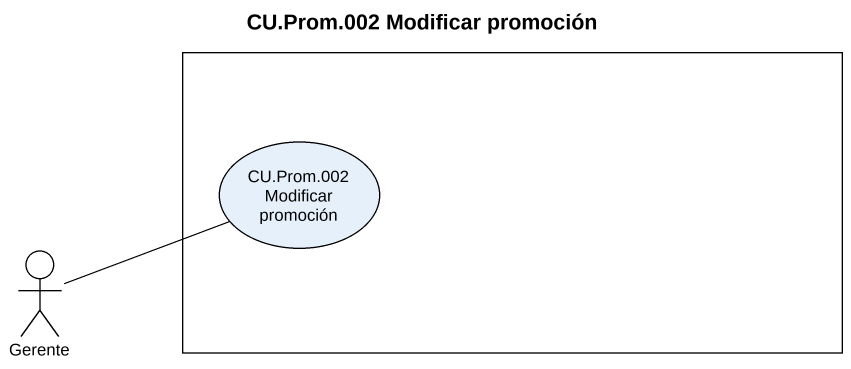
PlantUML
@startuml
title CU.Prom.002 Modificar promoción
rectangle " " as rectangle1 {
  usecase "CU.Prom.002 Modificar promoción" as CU_Prom_002_Modificar
}
actor Gerente
Gerente -right- CU_Prom_002_Modificar
@enduml
